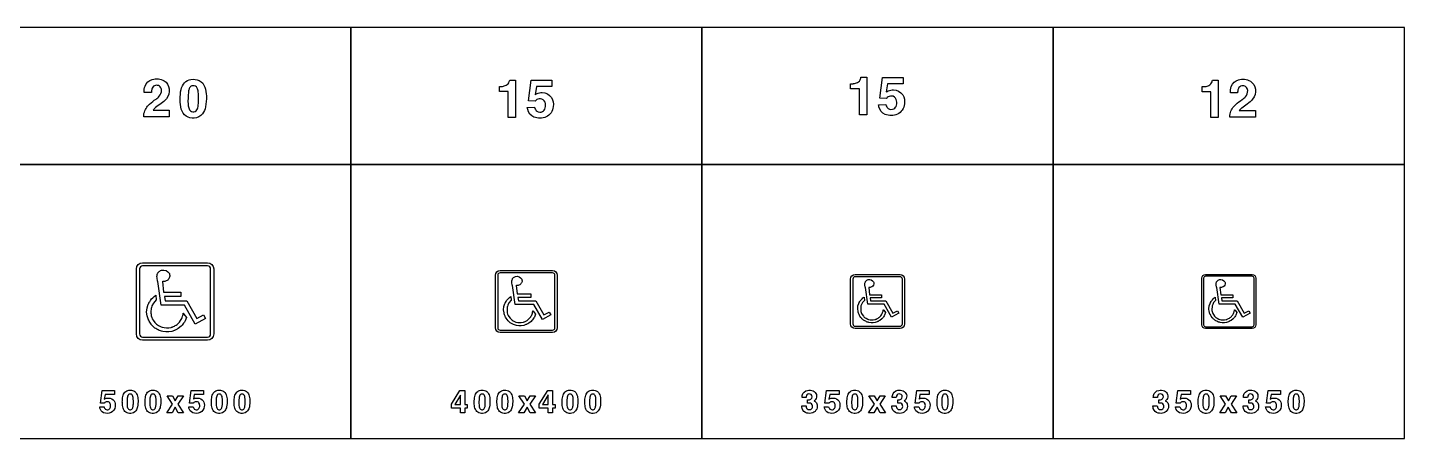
# Model space of a CAD drawing. Extents: x 0 to 18160, y 620 to 3275.
# Drawn here: x 9262 to 18160, y 620 to 3275 of the extents above; entities that cross this region are included whole.
import ezdxf

# ---------------------------------------------------------------- set-up
doc = ezdxf.new("R2010")
doc.units = 0
doc.header["$MEASUREMENT"] = 0

msp = doc.modelspace()

# ---------------------------------------------------------------- linework, layer by layer
for points in [[(9080, 2389.71), (11350, 2389.71), (11350, 3274.71), (9080, 3274.71)], [(11350, 2389.71), (13620, 2389.71), (13620, 3274.71), (11350, 3274.71)], [(13620, 2389.71), (15890, 2389.71), (15890, 3274.71), (13620, 3274.71)], [(15890, 2389.71), (18160, 2389.71), (18160, 3274.71), (15890, 3274.71)], [(9080, 619.712), (11350, 619.712), (11350, 2389.71), (9080, 2389.71)], [(11350, 619.712), (13620, 619.712), (13620, 2389.71), (11350, 2389.71)], [(13620, 619.712), (15890, 619.712), (15890, 2389.71), (13620, 2389.71)], [(15890, 619.712), (18160, 619.712), (18160, 2389.71), (15890, 2389.71)], [(10198.2, 841.508), (10163.1, 896.058), (10197.9, 896.058), (10216.2, 862.006), (10234.9, 896.058), (10269, 896.058), (10233.5, 842.03), (10270, 786.011), (10235.4, 786.011), (10215.6, 822.101), (10195.2, 786.011), (10161, 786.011)], [(12001, 841.807), (12055.2, 929.675), (12087.1, 929.675), (12087.1, 838.94), (12103.3, 838.94), (12103.3, 816.12), (12087.1, 816.12), (12087.1, 784.77), (12058.6, 784.77), (12058.6, 816.12), (12001, 816.12)], [(12058.6, 900.48), (12022.6, 838.94), (12058.6, 838.94)], [(12472.5, 841.508), (12437.4, 896.058), (12472.2, 896.058), (12490.5, 862.006), (12509.2, 896.058), (12543.3, 896.058), (12507.8, 842.03), (12544.3, 786.011), (12509.7, 786.011), (12489.9, 822.101), (12469.5, 786.011), (12435.3, 786.011)], [(12569, 841.825), (12623.3, 929.692), (12655.1, 929.692), (12655.1, 838.958), (12671.3, 838.958), (12671.3, 816.138), (12655.1, 816.138), (12655.1, 784.787), (12626.6, 784.787), (12626.6, 816.138), (12569, 816.138)], [(12626.6, 900.498), (12590.6, 838.958), (12626.6, 838.958)], [(14734.2, 841.494), (14699.1, 896.044), (14733.9, 896.044), (14752.1, 861.992), (14770.8, 896.044), (14805, 896.044), (14769.4, 842.016), (14806, 785.997), (14771.4, 785.997), (14751.6, 822.087), (14731.2, 785.997), (14697, 785.997)], [(17004.2, 841.494), (16969.1, 896.044), (17003.9, 896.044), (17022.1, 861.992), (17040.8, 896.044), (17075, 896.044), (17039.4, 842.016), (17076, 785.997), (17041.4, 785.997), (17021.6, 822.087), (17001.2, 785.997), (16967, 785.997)]]:
    msp.add_lwpolyline(points, close=True)
for points in [[(10012.9, 2698.56, -0.0640343), (10014.2, 2719.49, -0.161687), (10050, 2780.04, -0.0283718), (10091.8, 2812.43, 0.0545111), (10112.7, 2830.36, 0.192461), (10127.7, 2869.89, 0.234238), (10114.1, 2896.27, 0.196223), (10088.8, 2901.05, 0.252425), (10066.8, 2883.87, 0.0856617), (10062.7, 2866.85, 0.0202329), (10062, 2855.16), (10015.3, 2855.16, -0.0983795), (10021.4, 2896.47, -0.245047), (10067.6, 2939.6, -0.207102), (10144.5, 2931.26, -0.233443), (10177, 2878.93, -0.20961), (10158.8, 2814.76, -0.0785124), (10124.9, 2783.28, 0.0107372), (10089.1, 2757.49, 0.0665092), (10073.2, 2741.45), (10177.7, 2741.45), (10177.7, 2698.56)], [(10247.9, 2811.2, -0.0563084), (10253.9, 2874.04, -0.130301), (10276.1, 2917.84, -0.174843), (10317.9, 2939.24, -0.147552), (10371, 2932.61, -0.192146), (10407.8, 2889.44, -0.0833996), (10417.1, 2832.41, -0.0545507), (10412.1, 2761.64, -0.116773), (10393, 2717.56, -0.221099), (10338.1, 2689.87, -0.162564), (10286.7, 2702.39, -0.174743), (10255.4, 2747.81, -0.0640867), (10247.9, 2806.5)], [(14580.9, 2911.65), (14594, 2911.65, 0.0261527), (14600.1, 2912.33, 0.0824327), (14624.9, 2919.55, 0.211118), (14644.9, 2943.29, 0.0230957), (14647.6, 2953.2), (14685.7, 2953.2), (14685.7, 2711.22), (14637.1, 2711.22), (14637.1, 2878.24), (14580.9, 2878.24)], [(14761, 2776.21), (14808, 2777.99, 0.0452719), (14814.4, 2761.76, 0.0567733), (14819.1, 2754.88, 0.070207), (14823.5, 2751.41, 0.264984), (14859.6, 2749.51, 0.20748), (14877, 2772.62, 0.147389), (14875.8, 2810.65, 0.308532), (14846.4, 2832.06, 0.215743), (14816.7, 2821.83, 0.028781), (14811.3, 2815.59), (14768.7, 2817.6), (14786.5, 2952.28), (14920.5, 2952.28), (14920.5, 2910.41), (14820.1, 2910.41), (14811.1, 2858.4, -0.0211252), (14824, 2865.94, -0.121371), (14857.4, 2871.79, -0.244671), (14917.2, 2839.84, -0.173069), (14928.7, 2780.71, -0.256779), (14883.6, 2714.72, -0.199585), (14804, 2713.65, -0.245625), (14763.7, 2762.55, -0.0170062)], [(17032.5, 2695.7, -0.0640343), (17033.8, 2716.63, -0.161687), (17069.6, 2777.17, -0.0283718), (17111.4, 2809.56, 0.0545111), (17132.3, 2827.49, 0.192461), (17147.3, 2867.02, 0.234238), (17133.7, 2893.4, 0.196223), (17108.4, 2898.18, 0.252425), (17086.4, 2881, 0.0856617), (17082.3, 2863.98, 0.0202329), (17081.6, 2852.29), (17034.9, 2852.29, -0.0983795), (17041, 2893.6, -0.245047), (17087.1, 2936.73, -0.207102), (17164.1, 2928.4, -0.233443), (17196.6, 2876.07, -0.20961), (17178.4, 2811.89, -0.0785124), (17144.5, 2780.41, 0.0107372), (17108.7, 2754.62, 0.0665092), (17092.8, 2738.59), (17197.3, 2738.59), (17197.3, 2695.7)], [(10299.2, 2780.67, 0.0124589), (10299.8, 2774.35, 0.0668192), (10305.4, 2748.96, 0.615362), (10356.3, 2743.35, 0.0726881), (10361.7, 2756.38, 0.0588562), (10366.4, 2793.67, 0.0389037), (10364.8, 2860.65, 0.084671), (10358.2, 2883.99, 0.156013), (10346.8, 2896.15, 0.143208), (10331, 2899.12, 0.172584), (10315.3, 2892.92, 0.132565), (10305.3, 2877.35, 0.0498315), (10300.8, 2855.63, 0.0368731)], [(12310.9, 2894.16), (12324.1, 2894.16, 0.0261527), (12330.1, 2894.83, 0.0824327), (12354.9, 2902.06, 0.211118), (12374.9, 2925.79, 0.0230957), (12377.6, 2935.71), (12415.7, 2935.71), (12415.7, 2693.72), (12367.1, 2693.72), (12367.1, 2860.75), (12310.9, 2860.75)], [(12491, 2758.71), (12538, 2760.49, 0.0452719), (12544.4, 2744.26, 0.0567733), (12549.1, 2737.39, 0.070207), (12553.5, 2733.91, 0.264984), (12589.6, 2732.01, 0.20748), (12607, 2755.12, 0.147389), (12605.8, 2793.15, 0.308532), (12576.4, 2814.56, 0.215743), (12546.7, 2804.33, 0.028781), (12541.3, 2798.09), (12498.7, 2800.1), (12516.5, 2934.78), (12650.5, 2934.78), (12650.5, 2892.92), (12550.1, 2892.92), (12541.1, 2840.9, -0.0211252), (12554.1, 2848.44, -0.121371), (12587.4, 2854.29, -0.244671), (12647.2, 2822.34, -0.173069), (12658.8, 2763.22, -0.256779), (12613.6, 2697.22, -0.199585), (12534, 2696.15, -0.245625), (12493.7, 2745.05, -0.0170062)], [(16852.4, 2893.14), (16865.5, 2893.14, 0.0261527), (16871.5, 2893.81, 0.0824327), (16896.4, 2901.04, 0.211118), (16916.4, 2924.77, 0.0230957), (16919, 2934.69), (16957.1, 2934.69), (16957.1, 2692.7), (16908.5, 2692.7), (16908.5, 2859.73), (16852.4, 2859.73)], [(10005, 1254.71, -0.414213), (9965, 1294.71), (9965, 1714.71, -0.414213), (10005, 1754.71), (10425, 1754.71, -0.414213), (10465, 1714.71), (10465, 1294.71, -0.414213), (10425, 1254.71)], [(10005, 1274.71), (10425, 1274.71, 0.414213), (10445, 1294.71), (10445, 1714.71, 0.414213), (10425, 1734.71), (10005, 1734.71, 0.414213), (9985, 1714.71), (9985, 1294.71, 0.414213)], [(10133, 1634.44), (10140.7, 1565.49), (10252.2, 1565.49), (10252.2, 1537.79), (10146.5, 1537.79), (10150.7, 1509.3), (10292, 1509.3), (10355.1, 1395.69), (10399.3, 1418.49), (10412.3, 1395.69), (10344.4, 1358.42), (10275, 1480.86), (10125.2, 1480.86), (10103.2, 1634.18), (10101.8, 1636.99), (10098.6, 1658.4, -0.147904), (10102.3, 1685.55, -0.0345283), (10104.6, 1689.55, -0.034539), (10107.3, 1693.12, -0.14107), (10127.6, 1706.26, -0.362808), (10178.1, 1684.69, -0.09979), (10180.7, 1672.55, -0.0367613), (10180.4, 1667.41, -0.152808), (10170.9, 1646.98, -0.152938), (10153.4, 1635.55, -0.0189938), (10142.7, 1633.69, -0.098342), (10138.7, 1634.4, 0.0462047), (10135.4, 1635.26, 0.0548415)], [(12315, 1304.71, -0.414213), (12285, 1334.71), (12285, 1674.71, -0.414213), (12315, 1704.71), (12655, 1704.71, -0.414213), (12685, 1674.71), (12685, 1334.71, -0.414213), (12655, 1304.71)], [(12315, 1319.71), (12655, 1319.71, 0.414213), (12670, 1334.71), (12670, 1674.71, 0.414213), (12655, 1689.71), (12315, 1689.71, 0.414213), (12300, 1674.71), (12300, 1334.71, 0.414213)], [(12419.4, 1608.5), (12425.5, 1553.33), (12514.8, 1553.33), (12514.8, 1531.18), (12430.2, 1531.18), (12433.6, 1508.38), (12546.6, 1508.38), (12597.1, 1417.5), (12632.5, 1435.73), (12642.8, 1417.5), (12588.5, 1387.68), (12533, 1485.63), (12413.2, 1485.63), (12395.6, 1608.28), (12394.4, 1610.53), (12391.9, 1627.67, -0.147904), (12394.8, 1649.38, -0.0345283), (12396.7, 1652.58, -0.034539), (12398.8, 1655.44, -0.14107), (12415.1, 1665.95, -0.362808), (12455.5, 1648.7, -0.09979), (12457.6, 1638.98, -0.0367613), (12457.3, 1634.87, -0.152808), (12449.7, 1618.52, -0.152938), (12435.7, 1609.38, -0.0189938), (12427.2, 1607.89, -0.098342), (12424, 1608.47, 0.0462047), (12421.3, 1609.15, 0.0548415)], [(14610, 1329.71, -0.414213), (14580, 1359.71), (14580, 1649.71, -0.414213), (14610, 1679.71), (14900, 1679.71, -0.414213), (14930, 1649.71), (14930, 1359.71, -0.414213), (14900, 1329.71)], [(14610, 1344.71), (14900, 1344.71, 0.414213), (14915, 1359.71), (14915, 1649.71, 0.414213), (14900, 1664.71), (14610, 1664.71, 0.414213), (14595, 1649.71), (14595, 1359.71, 0.414213)], [(14697.6, 1595.55), (14703, 1547.28), (14781.1, 1547.28), (14781.1, 1527.9), (14707, 1527.9), (14710, 1507.95), (14808.9, 1507.95), (14853.1, 1428.43), (14884, 1444.39), (14893.1, 1428.43), (14845.6, 1402.34), (14797, 1488.05), (14692.2, 1488.05), (14676.7, 1595.37), (14675.8, 1597.33), (14673.5, 1612.33, -0.147904), (14676.1, 1631.33, -0.0345283), (14677.7, 1634.13, -0.034539), (14679.6, 1636.63, -0.14107), (14693.8, 1645.83, -0.362808), (14729.2, 1630.73, -0.09979), (14731, 1622.23, -0.0367613), (14730.8, 1618.63, -0.152808), (14724.1, 1604.33, -0.152938), (14711.9, 1596.33, -0.0189938), (14704.4, 1595.03, -0.098342), (14701.6, 1595.53, 0.0462047), (14699.3, 1596.13, 0.0548415)], [(16874, 1329.71, -0.414213), (16850, 1353.71), (16850, 1655.71, -0.414213), (16874, 1679.71), (17176, 1679.71, -0.414213), (17200, 1655.71), (17200, 1353.71, -0.414213), (17176, 1329.71)], [(16874, 1341.71), (17176, 1341.71, 0.414213), (17188, 1353.71), (17188, 1655.71, 0.414213), (17176, 1667.71), (16874, 1667.71, 0.414213), (16862, 1655.71), (16862, 1353.71, 0.414213)], [(16967.6, 1595.55), (16973, 1547.28), (17051.1, 1547.28), (17051.1, 1527.9), (16977.1, 1527.9), (16980, 1507.95), (17078.9, 1507.95), (17123.1, 1428.43), (17154.1, 1444.39), (17163.1, 1428.43), (17115.6, 1402.34), (17067, 1488.05), (16962.2, 1488.05), (16946.8, 1595.37), (16945.8, 1597.33), (16943.5, 1612.33, -0.147904), (16946.1, 1631.33, -0.0345283), (16947.7, 1634.13, -0.034539), (16949.6, 1636.63, -0.14107), (16963.8, 1645.83, -0.362808), (16999.2, 1630.73, -0.09979), (17001, 1622.23, -0.0367613), (17000.8, 1618.63, -0.152808), (16994.1, 1604.33, -0.152938), (16981.9, 1596.33, -0.0189938), (16974.4, 1595.03, -0.098342), (16971.6, 1595.53, 0.0462047), (16969.3, 1596.13, 0.0548415)], [(10092.8, 1515.04), (10074.8, 1494.03), (10065.8, 1475.85), (10061.8, 1463.62, 0.0319612), (10060.8, 1459.57, 0.020746), (10059.8, 1453.19, 0.0457195), (10059.6, 1421.9, 0.141988), (10073.5, 1384.11), (10084, 1369.73, 0.116991), (10108.6, 1349.28), (10124.2, 1341.31), (10130.9, 1338.97, 0.127273), (10189.1, 1337.39, 0.0185011), (10196.8, 1339.62, 0.0281187), (10200.5, 1341.04, 0.0318181), (10221.6, 1352.1, 0.095808), (10243.7, 1372.12), (10250.6, 1381.43, 0.0997681), (10264, 1409.86, 0.0187933), (10266.3, 1419.94, -0.0195983), (10266.9, 1425.86, -0.120781), (10268.2, 1428.21, -0.0996416), (10269, 1428.13, -0.0828518), (10270.4, 1426.76, -0.0130549), (10271.7, 1424.96, 0.00777207), (10272.6, 1423.68), (10289.3, 1401.76), (10279.7, 1378.69), (10275.2, 1371.38, -0.0501296), (10254.1, 1344.29), (10235.6, 1329.93, -0.0221838), (10219.2, 1320.93, -0.00967342), (10214.1, 1318.53, -0.0245397), (10212.1, 1317.73, -0.157652), (10135.6, 1310.79, -0.0711108), (10105.3, 1321.66), (10096.2, 1326.12, -0.0702943), (10075.4, 1341.5, -0.0202011), (10066.7, 1349.71, -0.0367902), (10064.5, 1352.52, 0.0453431), (10061.5, 1355.69, -0.0499813), (10059.7, 1357.93), (10051.2, 1370.62, -0.0711342), (10044.4, 1383.46, 0.0186034), (10043.6, 1385.15, -0.0890369), (10034.8, 1412.06), (10031.4, 1436.02), (10034.2, 1463.79), (10042.1, 1487.11, -0.0336472), (10043.4, 1490.19, -0.0195471), (10046.1, 1495.23, 0.0155861), (10055.4, 1511.91, -0.0663157), (10089.7, 1544.49)], [(12387.3, 1512.97), (12372.9, 1496.16), (12365.7, 1481.62), (12362.5, 1471.84, 0.0319612), (12361.6, 1468.6, 0.020746), (12360.9, 1463.49, 0.0457195), (12360.6, 1438.46, 0.141988), (12371.8, 1408.23), (12380.2, 1396.73, 0.116991), (12399.9, 1380.37), (12412.3, 1373.99), (12417.7, 1372.12, 0.127273), (12464.3, 1370.85, 0.0185011), (12470.4, 1372.64, 0.0281187), (12473.4, 1373.77, 0.0318181), (12490.3, 1382.63, 0.095808), (12508, 1398.64), (12513.5, 1406.08, 0.0997681), (12524.2, 1428.83, 0.0187933), (12526, 1436.89, -0.0195983), (12526.5, 1441.63, -0.120781), (12527.5, 1443.51, -0.0996416), (12528.2, 1443.44, -0.0828518), (12529.3, 1442.35, -0.0130549), (12530.3, 1440.91, 0.00777207), (12531, 1439.89), (12544.4, 1422.35), (12536.8, 1403.89), (12533.2, 1398.04, -0.0501296), (12516.3, 1376.38), (12501.5, 1364.89, -0.0221838), (12488.4, 1357.68, -0.00967342), (12484.3, 1355.77, -0.0245397), (12482.7, 1355.12, -0.157652), (12421.5, 1349.58, -0.0711108), (12397.2, 1358.27), (12390, 1361.84, -0.0702943), (12373.3, 1374.14, -0.0202011), (12366.3, 1380.71, -0.0367902), (12364.6, 1382.96, 0.0453431), (12362.2, 1385.5, -0.0499813), (12360.7, 1387.29), (12353.9, 1397.44, -0.0711342), (12348.5, 1407.71, 0.0186034), (12347.9, 1409.06, -0.0890369), (12340.9, 1430.59), (12338.2, 1449.76), (12340.4, 1471.97), (12346.7, 1490.63, -0.0336472), (12347.7, 1493.09, -0.0195471), (12349.9, 1497.12, 0.0155861), (12357.3, 1510.47, -0.0663157), (12384.8, 1536.54)], [(14669.5, 1511.97), (14656.9, 1497.26), (14650.6, 1484.54), (14647.8, 1475.98, 0.0319612), (14647, 1473.14, 0.020746), (14646.4, 1468.67, 0.0457195), (14646.2, 1446.77, 0.141988), (14655.9, 1420.32), (14663.3, 1410.26, 0.116991), (14680.5, 1395.94), (14691.4, 1390.36), (14696.1, 1388.72, 0.127273), (14736.9, 1387.61, 0.0185011), (14742.2, 1389.17, 0.0281187), (14744.9, 1390.17, 0.0318181), (14759.6, 1397.91, 0.095808), (14775.1, 1411.93), (14779.9, 1418.44, 0.0997681), (14789.3, 1438.34, 0.0187933), (14790.9, 1445.4, -0.0195983), (14791.3, 1449.54, -0.120781), (14792.2, 1451.19, -0.0996416), (14792.8, 1451.13, -0.0828518), (14793.8, 1450.18, -0.0130549), (14794.7, 1448.91, 0.00777207), (14795.3, 1448.02), (14807, 1432.67), (14800.3, 1416.52), (14797.2, 1411.41, -0.0501296), (14782.4, 1392.45), (14769.4, 1382.39, -0.0221838), (14758, 1376.09, -0.00967342), (14754.4, 1374.41, -0.0245397), (14752.9, 1373.85, -0.157652), (14699.4, 1369, -0.0711108), (14678.2, 1376.61), (14671.9, 1379.73, -0.0702943), (14657.3, 1390.49, -0.0202011), (14651.2, 1396.24, -0.0367902), (14649.7, 1398.21, 0.0453431), (14647.6, 1400.43, -0.0499813), (14646.3, 1402), (14640.3, 1410.88, -0.0711342), (14635.6, 1419.87, 0.0186034), (14635, 1421.05, -0.0890369), (14628.9, 1439.88), (14626.5, 1456.65), (14628.4, 1476.09), (14634, 1492.42, -0.0336472), (14634.9, 1494.57, -0.0195471), (14636.8, 1498.1, 0.0155861), (14643.3, 1509.78, -0.0663157), (14667.3, 1532.59)], [(16939.5, 1511.97), (16926.9, 1497.26), (16920.6, 1484.54), (16917.8, 1475.98, 0.0319612), (16917.1, 1473.14, 0.020746), (16916.4, 1468.67, 0.0457195), (16916.2, 1446.77, 0.141988), (16926, 1420.32), (16933.3, 1410.26, 0.116991), (16950.6, 1395.94), (16961.4, 1390.36), (16966.2, 1388.72, 0.127273), (17006.9, 1387.61, 0.0185011), (17012.3, 1389.17, 0.0281187), (17014.9, 1390.17, 0.0318181), (17029.7, 1397.91, 0.095808), (17045.1, 1411.93), (17049.9, 1418.44, 0.0997681), (17059.3, 1438.34, 0.0187933), (17060.9, 1445.4, -0.0195983), (17061.4, 1449.54, -0.120781), (17062.3, 1451.19, -0.0996416), (17062.8, 1451.13, -0.0828518), (17063.8, 1450.18, -0.0130549), (17064.7, 1448.91, 0.00777207), (17065.3, 1448.02), (17077, 1432.67), (17070.3, 1416.52), (17067.2, 1411.41, -0.0501296), (17052.4, 1392.45), (17039.4, 1382.39, -0.0221838), (17028, 1376.09, -0.00967342), (17024.4, 1374.41, -0.0245397), (17023, 1373.85, -0.157652), (16969.4, 1369, -0.0711108), (16948.2, 1376.61), (16941.9, 1379.73, -0.0702943), (16927.3, 1390.49, -0.0202011), (16921.2, 1396.24, -0.0367902), (16919.7, 1398.21, 0.0453431), (16917.6, 1400.43, -0.0499813), (16916.3, 1402), (16910.4, 1410.88, -0.0711342), (16905.6, 1419.87, 0.0186034), (16905, 1421.05, -0.0890369), (16898.9, 1439.88), (16896.5, 1456.65), (16898.5, 1476.09), (16904, 1492.42, -0.0336472), (16904.9, 1494.57, -0.0195471), (16906.8, 1498.1, 0.0155861), (16913.3, 1509.78, -0.0663157), (16937.3, 1532.59)], [(9727.75, 823.594), (9755.92, 824.66, 0.0452719), (9759.76, 814.921, 0.0567733), (9762.6, 810.797, 0.070207), (9765.26, 808.712, 0.264984), (9786.87, 807.575, 0.20748), (9797.32, 821.437, 0.147389), (9796.63, 844.257, 0.308532), (9779, 857.101, 0.215743), (9761.13, 850.963, 0.028781), (9757.91, 847.219), (9732.34, 848.428), (9743.03, 929.233), (9823.46, 929.233), (9823.46, 904.115), (9763.2, 904.115), (9757.82, 872.906, -0.0211252), (9765.57, 877.432, -0.121371), (9785.57, 880.939, -0.244671), (9821.44, 861.769, -0.173069), (9828.39, 826.295, -0.256779), (9801.28, 786.698, -0.199585), (9753.55, 786.058, -0.245625), (9729.38, 815.394, -0.0170062)], [(9874.18, 853.996, -0.0563084), (9877.8, 891.697, -0.130301), (9891.12, 917.977, -0.174843), (9916.22, 930.821, -0.147552), (9948.09, 926.84, -0.192146), (9970.17, 900.939, -0.0833996), (9975.72, 866.721, -0.0545507), (9972.71, 824.257, -0.116773), (9961.26, 797.811, -0.221099), (9928.35, 781.2, -0.162564), (9897.47, 788.712, -0.174743), (9878.71, 815.963, -0.0640867), (9874.23, 851.176)], [(9905.01, 835.678, 0.0124589), (9905.32, 831.887, 0.0668192), (9908.68, 816.65, 0.615362), (9939.23, 813.285, 0.0726881), (9942.5, 821.105, 0.0588562), (9945.32, 843.475, 0.0389037), (9944.34, 883.664, 0.084671), (9940.39, 897.669, 0.156013), (9933.52, 904.968, 0.143208), (9924.08, 906.745, 0.172584), (9914.63, 903.024, 0.132565), (9908.66, 893.688, 0.0498315), (9905.93, 880.655, 0.0368731)], [(10020.9, 853.996, -0.0563084), (10024.6, 891.697, -0.130301), (10037.9, 917.977, -0.174843), (10063, 930.821, -0.147552), (10094.8, 926.84, -0.192146), (10116.9, 900.939, -0.0833996), (10122.5, 866.721, -0.0545507), (10119.5, 824.257, -0.116773), (10108, 797.811, -0.221099), (10075.1, 781.2, -0.162564), (10044.2, 788.712, -0.174743), (10025.5, 815.963, -0.0640867), (10021, 851.176)], [(10051.8, 835.678, 0.0124589), (10052.1, 831.887, 0.0668192), (10055.4, 816.65, 0.615362), (10086, 813.285, 0.0726881), (10089.2, 821.105, 0.0588562), (10092.1, 843.475, 0.0389037), (10091.1, 883.664, 0.084671), (10087.1, 897.669, 0.156013), (10080.3, 904.967, 0.143208), (10070.8, 906.745, 0.172584), (10061.4, 903.024, 0.132565), (10055.4, 893.688, 0.0498315), (10052.7, 880.655, 0.0368731)], [(10303.3, 823.603), (10331.5, 824.669, 0.0452719), (10335.3, 814.93, 0.0567733), (10338.2, 810.806, 0.070207), (10340.8, 808.721, 0.264984), (10362.4, 807.584, 0.20748), (10372.9, 821.446, 0.147389), (10372.2, 844.266, 0.308532), (10354.6, 857.11, 0.215743), (10336.7, 850.972, 0.028781), (10333.5, 847.228), (10307.9, 848.437), (10318.6, 929.242), (10399, 929.242), (10399, 904.124), (10338.8, 904.124), (10333.4, 872.915, -0.0211252), (10341.1, 877.441, -0.121371), (10361.1, 880.948, -0.244671), (10397, 861.778, -0.173069), (10404, 826.304, -0.256779), (10376.8, 786.707, -0.199585), (10329.1, 786.067, -0.245625), (10305, 815.403, -0.0170062)], [(10449.7, 853.996, -0.0563084), (10453.4, 891.698, -0.130301), (10466.7, 917.977, -0.174843), (10491.8, 930.821, -0.147552), (10523.7, 926.84, -0.192146), (10545.7, 900.939, -0.0833996), (10551.3, 866.721, -0.0545507), (10548.3, 824.257, -0.116773), (10536.8, 797.811, -0.221099), (10503.9, 781.2, -0.162564), (10473, 788.712, -0.174743), (10454.3, 815.963, -0.0640867), (10449.8, 851.176)], [(10480.6, 835.679, 0.0124589), (10480.9, 831.887, 0.0668192), (10484.3, 816.65, 0.615362), (10514.8, 813.285, 0.0726881), (10518.1, 821.105, 0.0588562), (10520.9, 843.475, 0.0389037), (10519.9, 883.664, 0.084671), (10516, 897.669, 0.156013), (10509.1, 904.968, 0.143208), (10499.7, 906.745, 0.172584), (10490.2, 903.025, 0.132565), (10484.2, 893.688, 0.0498315), (10481.5, 880.655, 0.0368731)], [(10596.5, 853.987, -0.0563084), (10600.1, 891.688, -0.130301), (10613.4, 917.968, -0.174843), (10638.5, 930.812, -0.147552), (10670.4, 926.831, -0.192146), (10692.5, 900.93, -0.0833996), (10698, 866.712, -0.0545507), (10695, 824.248, -0.116773), (10683.6, 797.802, -0.221099), (10650.7, 781.191, -0.162564), (10619.8, 788.703, -0.174743), (10601, 815.954, -0.0640867), (10596.5, 851.167)], [(10627.3, 835.669, 0.0124589), (10627.6, 831.878, 0.0668192), (10631, 816.641, 0.615362), (10661.5, 813.276, 0.0726881), (10664.8, 821.096, 0.0588562), (10667.6, 843.466, 0.0389037), (10666.7, 883.655, 0.084671), (10662.7, 897.66, 0.156013), (10655.8, 904.959, 0.143208), (10646.4, 906.736, 0.172584), (10636.9, 903.015, 0.132565), (10631, 893.679, 0.0498315), (10628.2, 880.646, 0.0368731)], [(12148.5, 853.996, -0.0563084), (12152.1, 891.698, -0.130301), (12165.4, 917.977, -0.174843), (12190.5, 930.821, -0.147552), (12222.4, 926.84, -0.192146), (12244.5, 900.939, -0.0833996), (12250, 866.721, -0.0545507), (12247, 824.257, -0.116773), (12235.6, 797.812, -0.221099), (12202.7, 781.2, -0.162564), (12171.8, 788.712, -0.174743), (12153, 815.963, -0.0640867), (12148.5, 851.176)], [(12179.3, 835.679, 0.0124589), (12179.6, 831.887, 0.0668192), (12183, 816.65, 0.615362), (12213.5, 813.285, 0.0726881), (12216.8, 821.105, 0.0588562), (12219.6, 843.475, 0.0389037), (12218.6, 883.665, 0.084671), (12214.7, 897.669, 0.156013), (12207.8, 904.968, 0.143208), (12198.4, 906.745, 0.172584), (12188.9, 903.025, 0.132565), (12183, 893.688, 0.0498315), (12180.2, 880.655, 0.0368731)], [(12295.2, 853.996, -0.0563084), (12298.9, 891.698, -0.130301), (12312.2, 917.977, -0.174843), (12337.3, 930.821, -0.147552), (12369.1, 926.84, -0.192146), (12391.2, 900.939, -0.0833996), (12396.8, 866.721, -0.0545507), (12393.8, 824.257, -0.116773), (12382.3, 797.812, -0.221099), (12349.4, 781.2, -0.162564), (12318.5, 788.712, -0.174743), (12299.8, 815.963, -0.0640867), (12295.3, 851.176)], [(12326.1, 835.679, 0.0124589), (12326.4, 831.887, 0.0668192), (12329.7, 816.65, 0.615362), (12360.3, 813.286, 0.0726881), (12363.5, 821.105, 0.0588562), (12366.4, 843.475, 0.0389037), (12365.4, 883.665, 0.084671), (12361.4, 897.669, 0.156013), (12354.6, 904.968, 0.143208), (12345.1, 906.745, 0.172584), (12335.7, 903.025, 0.132565), (12329.7, 893.688, 0.0498315), (12327, 880.655, 0.0368731)], [(12716.5, 853.996, -0.0563084), (12720.1, 891.698, -0.130301), (12733.4, 917.977, -0.174843), (12758.5, 930.821, -0.147552), (12790.4, 926.84, -0.192146), (12812.5, 900.939, -0.0833996), (12818, 866.721, -0.0545507), (12815, 824.257, -0.116773), (12803.6, 797.811, -0.221099), (12770.7, 781.2, -0.162564), (12739.8, 788.712, -0.174743), (12721, 815.963, -0.0640867), (12716.5, 851.176)], [(12747.3, 835.679, 0.0124589), (12747.6, 831.887, 0.0668192), (12751, 816.65, 0.615362), (12781.5, 813.285, 0.0726881), (12784.8, 821.105, 0.0588562), (12787.6, 843.475, 0.0389037), (12786.7, 883.664, 0.084671), (12782.7, 897.669, 0.156013), (12775.8, 904.968, 0.143208), (12766.4, 906.745, 0.172584), (12757, 903.025, 0.132565), (12751, 893.688, 0.0498315), (12748.3, 880.655, 0.0368731)], [(12863.2, 853.987, -0.0563084), (12866.9, 891.688, -0.130301), (12880.2, 917.968, -0.174843), (12905.3, 930.811, -0.147552), (12937.2, 926.83, -0.192146), (12959.2, 900.93, -0.0833996), (12964.8, 866.712, -0.0545507), (12961.8, 824.248, -0.116773), (12950.3, 797.802, -0.221099), (12917.4, 781.191, -0.162564), (12886.5, 788.703, -0.174743), (12867.8, 815.954, -0.0640867), (12863.3, 851.167)], [(12894.1, 835.669, 0.0124589), (12894.4, 831.878, 0.0668192), (12897.8, 816.641, 0.615362), (12928.3, 813.276, 0.0726881), (12931.6, 821.096, 0.0588562), (12934.4, 843.466, 0.0389037), (12933.4, 883.655, 0.084671), (12929.5, 897.66, 0.156013), (12922.6, 904.958, 0.143208), (12913.2, 906.736, 0.172584), (12903.7, 903.015, 0.132565), (12897.7, 893.679, 0.0498315), (12895, 880.646, 0.0368731)], [(14264.9, 830.33), (14292.7, 830.33, 0.0411845), (14294, 821.206, 0.335066), (14312.3, 806.041, 0.276505), (14331.4, 814.761, 0.158203), (14334.8, 827.202, 0.0878221), (14333, 836.752, 0.217575), (14321.9, 846.87, 0.0882727), (14309.1, 848.742), (14302.7, 848.742), (14302.7, 869.903, 0.0282129), (14314.4, 870.259, 0.50028), (14330.6, 897.557, 0.235001), (14319.5, 906.586, 0.165496), (14304.1, 905.211, 0.220849), (14295.5, 895.282, 0.055705), (14293.8, 884.358), (14266.9, 884.358, -0.0488003), (14268, 897.913, -0.30773), (14302.6, 930.614, -0.146685), (14338.2, 927.06, -0.469869), (14354.2, 871.396, -0.0891152), (14346.9, 864.334), (14344.4, 862.533, -0.0245333), (14351.1, 858.695, -0.202429), (14364.5, 836.68, -0.422325), (14326.8, 783.007, -0.154301), (14288.4, 787.32, -0.287878), (14265, 823.742, -0.0143877)], [(14410.5, 823.561), (14438.6, 824.628, 0.0452719), (14442.5, 814.888, 0.0567733), (14445.3, 810.765, 0.070207), (14448, 808.68, 0.264984), (14469.6, 807.542, 0.20748), (14480, 821.405, 0.147389), (14479.4, 844.225, 0.308532), (14461.7, 857.068, 0.215743), (14443.9, 850.931, 0.028781), (14440.6, 847.187), (14415.1, 848.396), (14425.7, 929.201), (14506.2, 929.201), (14506.2, 904.083), (14445.9, 904.083), (14440.5, 872.874, -0.0211252), (14448.3, 877.4, -0.121371), (14468.3, 880.907, -0.244671), (14504.2, 861.737, -0.173069), (14511.1, 826.263, -0.256779), (14484, 786.666, -0.199585), (14436.3, 786.026, -0.245625), (14412.1, 815.362, -0.0170062)], [(14556.9, 853.973, -0.0563084), (14560.5, 891.675, -0.130301), (14573.8, 917.954, -0.174843), (14598.9, 930.798, -0.147552), (14630.8, 926.817, -0.192146), (14652.9, 900.916, -0.0833996), (14658.4, 866.698, -0.0545507), (14655.4, 824.234, -0.116773), (14644, 797.789, -0.221099), (14611.1, 781.177, -0.162564), (14580.2, 788.689, -0.174743), (14561.4, 815.94, -0.0640867), (14556.9, 851.154)], [(14587.7, 835.656, 0.0124589), (14588, 831.864, 0.0668192), (14591.4, 816.627, 0.615362), (14621.9, 813.262, 0.0726881), (14625.2, 821.082, 0.0588562), (14628, 843.452, 0.0389037), (14627.1, 883.642, 0.084671), (14623.1, 897.646, 0.156013), (14616.2, 904.945, 0.143208), (14606.8, 906.722, 0.172584), (14597.3, 903.002, 0.132565), (14591.4, 893.665, 0.0498315), (14588.7, 880.632, 0.0368731)], [(14847.3, 830.366), (14875.2, 830.366, 0.0411845), (14876.4, 821.243, 0.335066), (14894.7, 806.077, 0.276505), (14913.9, 814.797, 0.158203), (14917.2, 827.238, 0.0878221), (14915.4, 836.788, 0.217575), (14904.3, 846.906, 0.0882727), (14891.6, 848.778), (14885.1, 848.778), (14885.1, 869.939, 0.0282129), (14896.8, 870.295, 0.50028), (14913, 897.594, 0.235001), (14901.9, 906.622, 0.165496), (14886.5, 905.248, 0.220849), (14878, 895.319, 0.055705), (14876.2, 884.395), (14849.4, 884.395, -0.0488003), (14850.4, 897.949, -0.30773), (14885, 930.65, -0.146685), (14920.7, 927.096, -0.469869), (14936.6, 871.432, -0.0891152), (14929.4, 864.371), (14926.8, 862.57, -0.0245333), (14933.5, 858.731, -0.202429), (14946.9, 836.717, -0.422325), (14909.3, 783.044, -0.154301), (14870.8, 787.357, -0.287878), (14847.4, 823.778, -0.0143877)], [(14992.9, 823.598), (15021.1, 824.664, 0.0452719), (15024.9, 814.925, 0.0567733), (15027.8, 810.802, 0.070207), (15030.4, 808.716, 0.264984), (15052, 807.579, 0.20748), (15062.5, 821.442, 0.147389), (15061.8, 844.261, 0.308532), (15044.2, 857.105, 0.215743), (15026.3, 850.968, 0.028781), (15023.1, 847.224), (14997.5, 848.432), (15008.2, 929.238), (15088.6, 929.238), (15088.6, 904.119), (15028.3, 904.119), (15023, 872.911, -0.0211252), (15030.7, 877.437, -0.121371), (15050.7, 880.944, -0.244671), (15086.6, 861.773, -0.173069), (15093.5, 826.299, -0.256779), (15066.4, 786.702, -0.199585), (15018.7, 786.062, -0.245625), (14994.5, 815.399, -0.0170062)], [(15139.3, 854.01, -0.0563084), (15143, 891.712, -0.130301), (15156.3, 917.991, -0.174843), (15181.4, 930.835, -0.147552), (15213.2, 926.854, -0.192146), (15235.3, 900.953, -0.0833996), (15240.9, 866.735, -0.0545507), (15237.9, 824.271, -0.116773), (15226.4, 797.825, -0.221099), (15193.5, 781.214, -0.162564), (15162.6, 788.726, -0.174743), (15143.9, 815.977, -0.0640867), (15139.4, 851.19)], [(15170.2, 835.693, 0.0124589), (15170.5, 831.901, 0.0668192), (15173.8, 816.664, 0.615362), (15204.4, 813.299, 0.0726881), (15207.6, 821.119, 0.0588562), (15210.5, 843.489, 0.0389037), (15209.5, 883.678, 0.084671), (15205.5, 897.683, 0.156013), (15198.7, 904.982, 0.143208), (15189.2, 906.759, 0.172584), (15179.8, 903.039, 0.132565), (15173.8, 893.702, 0.0498315), (15171.1, 880.669, 0.0368731)], [(16534.9, 830.33), (16562.7, 830.33, 0.0411845), (16564, 821.206, 0.335066), (16582.3, 806.041, 0.276505), (16601.4, 814.761, 0.158203), (16604.8, 827.202, 0.0878221), (16603, 836.752, 0.217575), (16591.9, 846.87, 0.0882727), (16579.1, 848.742), (16572.7, 848.742), (16572.7, 869.903, 0.0282129), (16584.4, 870.259, 0.50028), (16600.6, 897.557, 0.235001), (16589.5, 906.586, 0.165496), (16574.1, 905.211, 0.220849), (16565.5, 895.282, 0.055705), (16563.8, 884.358), (16536.9, 884.358, -0.0488003), (16538, 897.913, -0.30773), (16572.6, 930.614, -0.146685), (16608.2, 927.06, -0.469869), (16624.2, 871.396, -0.0891152), (16616.9, 864.334), (16614.4, 862.533, -0.0245333), (16621.1, 858.695, -0.202429), (16634.5, 836.68, -0.422325), (16596.8, 783.007, -0.154301), (16558.4, 787.32, -0.287878), (16535, 823.742, -0.0143877)], [(16680.5, 823.561), (16708.6, 824.628, 0.0452719), (16712.5, 814.888, 0.0567733), (16715.3, 810.765, 0.070207), (16718, 808.68, 0.264984), (16739.6, 807.542, 0.20748), (16750, 821.405, 0.147389), (16749.4, 844.225, 0.308532), (16731.7, 857.068, 0.215743), (16713.9, 850.931, 0.028781), (16710.6, 847.187), (16685.1, 848.396), (16695.7, 929.201), (16776.2, 929.201), (16776.2, 904.083), (16715.9, 904.083), (16710.5, 872.874, -0.0211252), (16718.3, 877.4, -0.121371), (16738.3, 880.907, -0.244671), (16774.2, 861.737, -0.173069), (16781.1, 826.263, -0.256779), (16754, 786.666, -0.199585), (16706.3, 786.026, -0.245625), (16682.1, 815.362, -0.0170062)], [(16826.9, 853.973, -0.0563084), (16830.5, 891.675, -0.130301), (16843.8, 917.954, -0.174843), (16868.9, 930.798, -0.147552), (16900.8, 926.817, -0.192146), (16922.9, 900.916, -0.0833996), (16928.4, 866.698, -0.0545507), (16925.4, 824.234, -0.116773), (16914, 797.789, -0.221099), (16881.1, 781.177, -0.162564), (16850.2, 788.689, -0.174743), (16831.4, 815.94, -0.0640867), (16826.9, 851.154)], [(16857.7, 835.656, 0.0124589), (16858, 831.864, 0.0668192), (16861.4, 816.627, 0.615362), (16891.9, 813.262, 0.0726881), (16895.2, 821.082, 0.0588562), (16898, 843.452, 0.0389037), (16897.1, 883.642, 0.084671), (16893.1, 897.646, 0.156013), (16886.2, 904.945, 0.143208), (16876.8, 906.722, 0.172584), (16867.3, 903.002, 0.132565), (16861.4, 893.665, 0.0498315), (16858.7, 880.632, 0.0368731)], [(17117.3, 830.366), (17145.2, 830.366, 0.0411845), (17146.4, 821.243, 0.335066), (17164.7, 806.077, 0.276505), (17183.9, 814.797, 0.158203), (17187.2, 827.238, 0.0878221), (17185.4, 836.788, 0.217575), (17174.3, 846.906, 0.0882727), (17161.6, 848.778), (17155.1, 848.778), (17155.1, 869.939, 0.0282129), (17166.8, 870.295, 0.50028), (17183, 897.594, 0.235001), (17171.9, 906.622, 0.165496), (17156.5, 905.248, 0.220849), (17148, 895.319, 0.055705), (17146.3, 884.395), (17119.4, 884.395, -0.0488003), (17120.4, 897.949, -0.30773), (17155, 930.65, -0.146685), (17190.7, 927.096, -0.469869), (17206.6, 871.432, -0.0891152), (17199.4, 864.371), (17196.8, 862.57, -0.0245333), (17203.5, 858.731, -0.202429), (17216.9, 836.717, -0.422325), (17179.3, 783.044, -0.154301), (17140.8, 787.357, -0.287878), (17117.4, 823.778, -0.0143877)], [(17262.9, 823.598), (17291.1, 824.664, 0.0452719), (17294.9, 814.925, 0.0567733), (17297.8, 810.802, 0.070207), (17300.4, 808.716, 0.264984), (17322, 807.579, 0.20748), (17332.5, 821.442, 0.147389), (17331.8, 844.261, 0.308532), (17314.2, 857.105, 0.215743), (17296.3, 850.968, 0.028781), (17293.1, 847.224), (17267.5, 848.432), (17278.2, 929.238), (17358.6, 929.238), (17358.6, 904.119), (17298.3, 904.119), (17293, 872.911, -0.0211252), (17300.7, 877.437, -0.121371), (17320.7, 880.944, -0.244671), (17356.6, 861.773, -0.173069), (17363.5, 826.299, -0.256779), (17336.4, 786.702, -0.199585), (17288.7, 786.062, -0.245625), (17264.5, 815.399, -0.0170062)], [(17409.3, 854.01, -0.0563084), (17413, 891.712, -0.130301), (17426.3, 917.991, -0.174843), (17451.4, 930.835, -0.147552), (17483.2, 926.854, -0.192146), (17505.3, 900.953, -0.0833996), (17510.9, 866.735, -0.0545507), (17507.9, 824.271, -0.116773), (17496.4, 797.825, -0.221099), (17463.5, 781.214, -0.162564), (17432.6, 788.726, -0.174743), (17413.9, 815.977, -0.0640867), (17409.4, 851.19)], [(17440.2, 835.693, 0.0124589), (17440.5, 831.901, 0.0668192), (17443.8, 816.664, 0.615362), (17474.4, 813.299, 0.0726881), (17477.6, 821.119, 0.0588562), (17480.5, 843.489, 0.0389037), (17479.5, 883.678, 0.084671), (17475.5, 897.683, 0.156013), (17468.7, 904.982, 0.143208), (17459.2, 906.759, 0.172584), (17449.8, 903.039, 0.132565), (17443.8, 893.702, 0.0498315), (17441.1, 880.669, 0.0368731)]]:
    msp.add_lwpolyline(points, format="xyb", close=True)

doc.saveas('drawing.dxf')
